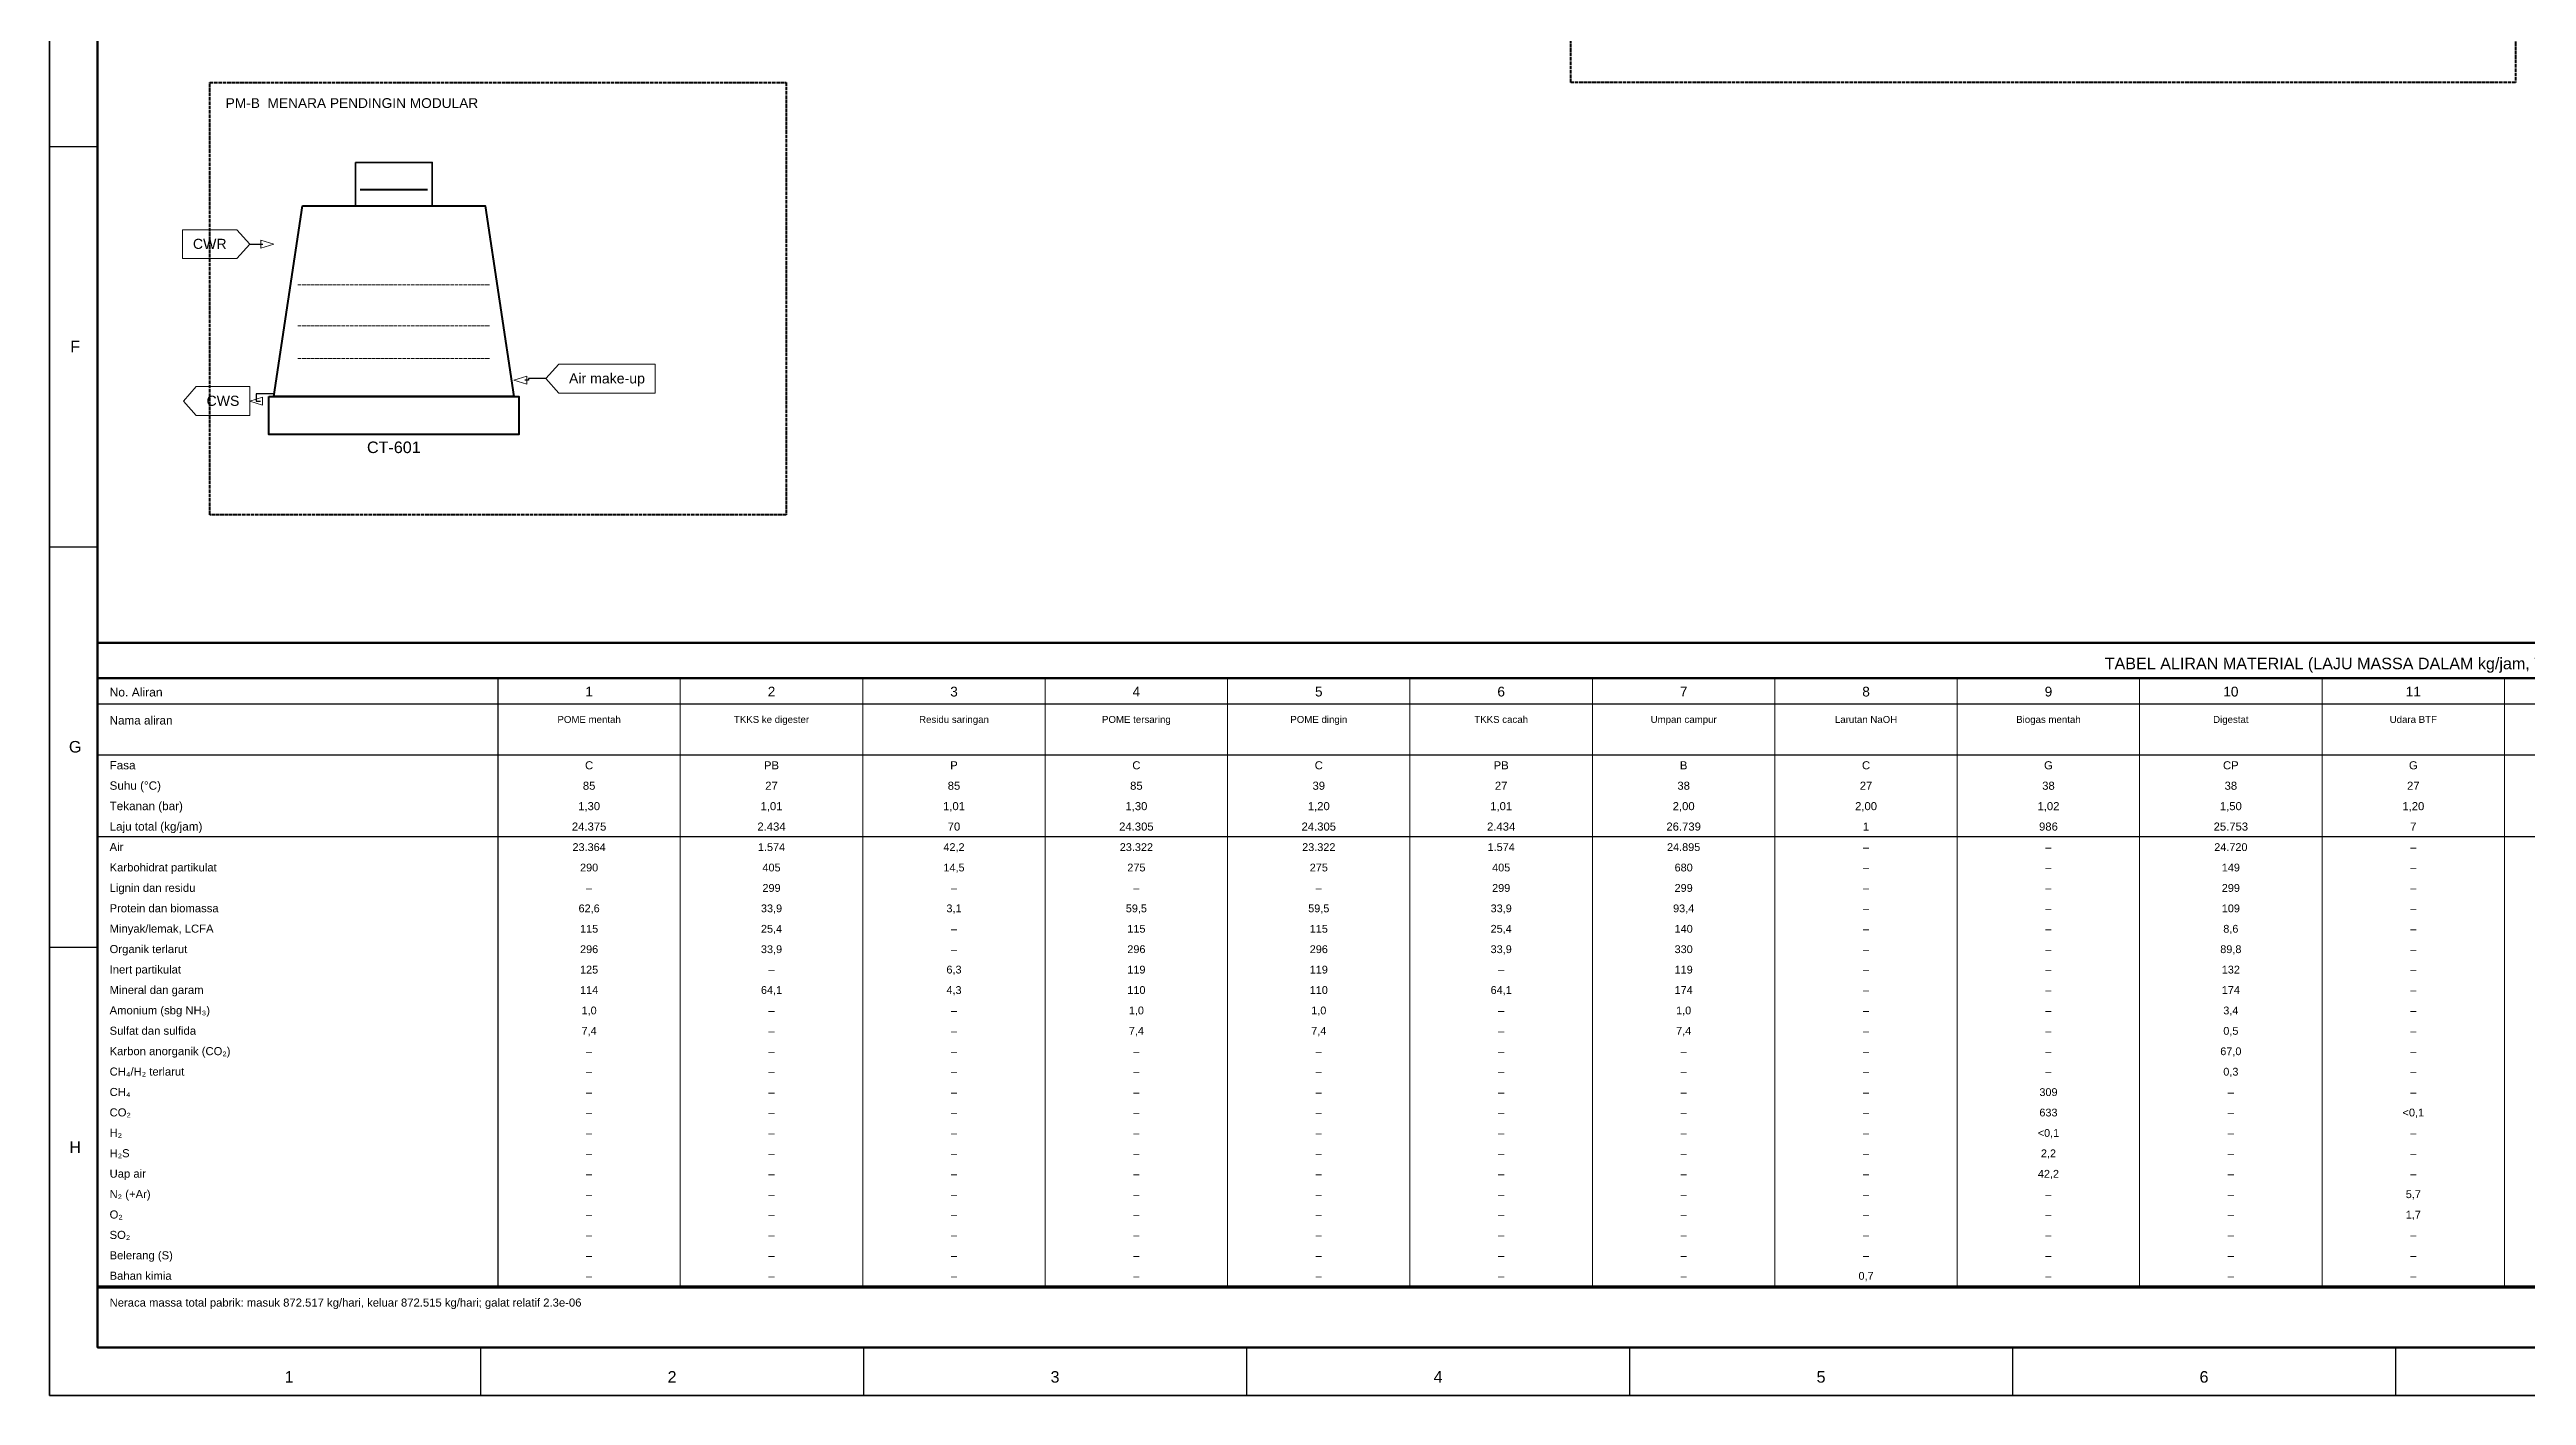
# Model space of a CAD drawing. Header units: millimetres. Extents: x 4 to 590, y 4 to 416.
# Drawn here: x 4 to 313.4, y 4 to 172.1 of the extents above; entities that cross this region are included whole.
import ezdxf
from ezdxf.enums import TextEntityAlignment as Align

# ---------------------------------------------------------------- set-up
doc = ezdxf.new("R2010")
doc.units = ezdxf.units.MM
doc.linetypes.add('DASHED', pattern=[1.524, 1.27, -0.254])
for name, color, linetype in [('PFD-BINGKAI', 7, 'Continuous'), ('PFD-PERALATAN', 7, 'Continuous'), ('PFD-TABEL', 7, 'Continuous'), ('PFD-TEKS', 7, 'Continuous'), ('PFD-UTILITAS', 8, 'Continuous')]:
    doc.layers.add(name, color=color, linetype=linetype)
doc.styles.add('PFD', font='arial.ttf')

msp = doc.modelspace()

# ---------------------------------------------------------------- linework, layer by layer
at = {"layer": 'PFD-BINGKAI', "linetype": 'Continuous', "lineweight": 35, "ltscale": 0.35}
msp.add_lwpolyline([(4, 416), (590, 416), (590, 4), (4, 4)], close=True, dxfattribs=at)
at = {"layer": 'PFD-BINGKAI', "linetype": 'Continuous', "lineweight": 70, "ltscale": 0.35}
msp.add_lwpolyline([(10, 410), (584, 410), (584, 10), (10, 10)], close=True, dxfattribs=at)
at = {"layer": 'PFD-BINGKAI', "linetype": 'DASHED', "lineweight": 40, "ltscale": 0.35}
for points in [[(194, 234), (312, 234), (312, 168), (194, 168)], [(24, 168), (96, 168), (96, 114), (24, 114)]]:
    msp.add_lwpolyline(points, close=True, dxfattribs=at)
at = {"layer": 'PFD-BINGKAI', "linetype": 'Continuous', "lineweight": 25, "ltscale": 0.35}
for points in [[(4, 160), (10, 160)], [(4, 110), (10, 110)], [(4, 60), (10, 60)], [(57.83, 10), (57.83, 4)], [(105.67, 10), (105.67, 4)], [(153.5, 10), (153.5, 4)], [(201.33, 10), (201.33, 4)], [(249.17, 10), (249.17, 4)], [(297, 10), (297, 4)]]:
    msp.add_lwpolyline(points, dxfattribs=at)
at = {"layer": 'PFD-PERALATAN', "linetype": 'Continuous', "lineweight": 35, "ltscale": 0.35}
msp.add_lwpolyline([(42.2, 158), (51.8, 158), (51.8, 152.56), (42.2, 152.56)], close=True, dxfattribs=at)
at = {"layer": 'PFD-PERALATAN', "linetype": 'Continuous', "lineweight": 40, "ltscale": 0.35}
for points in [[(35.6, 152.56), (58.4, 152.56), (62, 128.76), (32, 128.76)], [(31.4, 128.76), (62.6, 128.76), (62.6, 124), (31.4, 124)]]:
    msp.add_lwpolyline(points, close=True, dxfattribs=at)
msp.add_lwpolyline([(42.8, 154.6), (51.2, 154.6)], dxfattribs=at)
at = {"layer": 'PFD-PERALATAN', "linetype": 'DASHED', "lineweight": 13, "ltscale": 0.35}
for points in [[(35, 142.7), (59, 142.7)], [(35, 137.6), (59, 137.6)], [(35, 133.52), (59, 133.52)]]:
    msp.add_lwpolyline(points, dxfattribs=at)
at = {"layer": 'PFD-TABEL', "linetype": 'Continuous', "lineweight": 50, "ltscale": 0.35}
for points in [[(10, 98), (584, 98), (584, 17.5), (10, 17.5)], [(10, 98), (584, 98), (584, 93.6), (10, 93.6)]]:
    msp.add_lwpolyline(points, close=True, dxfattribs=at)
at = {"layer": 'PFD-TABEL', "linetype": 'Continuous', "lineweight": 30, "ltscale": 0.35}
for points in [[(60, 93.6), (60, 17.5)], [(10, 90.4), (584, 90.4)], [(10, 84), (584, 84)], [(10, 73.8), (584, 73.8)], [(10, 17.7), (584, 17.7)]]:
    msp.add_lwpolyline(points, dxfattribs=at)
at = {"layer": 'PFD-TABEL', "linetype": 'Continuous', "lineweight": 13, "ltscale": 0.35}
for points in [[(82.78, 93.6), (82.78, 17.5)], [(105.57, 93.6), (105.57, 17.5)], [(128.35, 93.6), (128.35, 17.5)], [(151.13, 93.6), (151.13, 17.5)], [(173.91, 93.6), (173.91, 17.5)], [(196.7, 93.6), (196.7, 17.5)], [(219.48, 93.6), (219.48, 17.5)], [(242.26, 93.6), (242.26, 17.5)], [(265.04, 93.6), (265.04, 17.5)], [(287.83, 93.6), (287.83, 17.5)], [(310.61, 93.6), (310.61, 17.5)]]:
    msp.add_lwpolyline(points, dxfattribs=at)
at = {"layer": 'PFD-TEKS', "linetype": 'Continuous', "lineweight": 20, "ltscale": 0.35, "true_color": 0x505050}
for points in [[(20.62, 149.6), (27.4, 149.6), (29, 147.8), (27.4, 146), (20.62, 146)], [(29, 130), (22.32, 130), (20.72, 128.2), (22.32, 126.4), (29, 126.4)], [(79.63, 132.8), (67.6, 132.8), (66, 131), (67.6, 129.2), (79.63, 129.2)]]:
    msp.add_lwpolyline(points, close=True, dxfattribs=at)
at = {"layer": 'PFD-UTILITAS', "linetype": 'Continuous', "lineweight": 25, "ltscale": 0.35, "true_color": 0x505050}
for points in [[(29, 147.8), (30.64, 147.8)], [(66, 131), (63.8, 131), (63.8, 130.8), (63.36, 130.8)], [(32, 129.1), (29.8, 129.1), (29.8, 128.2), (30.36, 128.2)]]:
    msp.add_lwpolyline(points, dxfattribs=at)
at = {"layer": 'PFD-UTILITAS', "linetype": 'Continuous', "lineweight": 5, "ltscale": 0.35, "true_color": 0x505050}
for points in [[(32, 147.8), (30.4, 147.3), (30.4, 148.3)], [(62, 130.8), (63.6, 131.3), (63.6, 130.3)], [(29, 128.2), (30.6, 128.7), (30.6, 127.7)]]:
    msp.add_lwpolyline(points, close=True, dxfattribs=at)

# ---------------------------------------------------------------- texts
at = {"layer": 'PFD-BINGKAI', "style": 'PFD'}
for s, p in [('F', (7.2, 134.3)), ('G', (7.2, 84.3)), ('H', (7.2, 34.3)), ('1', (33.92, 5.6)), ('2', (81.75, 5.6)), ('3', (129.58, 5.6)), ('4', (177.42, 5.6)), ('5', (225.25, 5.6)), ('6', (273.08, 5.6))]:
    msp.add_text(s, height=1.44, dxfattribs=at).set_placement(p, align=Align.CENTER)
at = {"layer": 'PFD-TABEL', "style": 'PFD'}
for s, height, p in [('TABEL ALIRAN MATERIAL (LAJU MASSA DALAM kg/jam, TITIK RANCANGAN)', 1.44, (297, 94.7)), ('1', 1.22, (71.39, 91.3)), ('2', 1.22, (94.17, 91.3)), ('3', 1.22, (116.96, 91.3)), ('4', 1.22, (139.74, 91.3)), ('5', 1.22, (162.52, 91.3)), ('6', 1.22, (185.3, 91.3)), ('7', 1.22, (208.09, 91.3)), ('8', 1.22, (230.87, 91.3)), ('9', 1.22, (253.65, 91.3)), ('10', 1.224, (276.43, 91.3)), ('11', 1.224, (299.22, 91.3)), ('POME mentah', 0.864, (71.39, 88)), ('TKKS ke digester', 0.864, (94.17, 88)), ('Residu saringan', 0.864, (116.96, 88)), ('POME tersaring', 0.864, (139.74, 88)), ('POME dingin', 0.864, (162.52, 88)), ('TKKS cacah', 0.864, (185.3, 88)), ('Umpan campur', 0.864, (208.09, 88)), ('Larutan NaOH', 0.864, (230.87, 88)), ('Biogas mentah', 0.864, (253.65, 88)), ('Digestat', 0.864, (276.43, 88)), ('Udara BTF', 0.864, (299.22, 88)), ('85', 1.008, (71.39, 79.65)), ('C', 1.01, (71.39, 82.2)), ('PB', 1.008, (94.17, 82.2)), ('27', 1.008, (94.17, 79.65)), ('85', 1.008, (116.96, 79.65)), ('P', 1.01, (116.96, 82.2)), ('85', 1.008, (139.74, 79.65)), ('C', 1.01, (139.74, 82.2)), ('39', 1.008, (162.52, 79.65)), ('C', 1.01, (162.52, 82.2)), ('PB', 1.008, (185.3, 82.2)), ('27', 1.008, (185.3, 79.65)), ('38', 1.008, (208.09, 79.65)), ('B', 1.01, (208.09, 82.2)), ('27', 1.008, (230.87, 79.65)), ('C', 1.01, (230.87, 82.2)), ('38', 1.008, (253.65, 79.65)), ('G', 1.01, (253.65, 82.2)), ('CP', 1.008, (276.43, 82.2)), ('38', 1.008, (276.43, 79.65)), ('27', 1.008, (299.22, 79.65)), ('G', 1.01, (299.22, 82.2)), ('1,30', 1.008, (71.39, 77.1)), ('1,01', 1.008, (94.17, 77.1)), ('1,01', 1.008, (116.96, 77.1)), ('1,30', 1.008, (139.74, 77.1)), ('1,20', 1.008, (162.52, 77.1)), ('1,01', 1.008, (185.3, 77.1)), ('2,00', 1.008, (208.09, 77.1)), ('2,00', 1.008, (230.87, 77.1)), ('1,02', 1.008, (253.65, 77.1)), ('1,50', 1.008, (276.43, 77.1)), ('1,20', 1.008, (299.22, 77.1)), ('24.375', 1.008, (71.39, 74.55)), ('2.434', 1.008, (94.17, 74.55)), ('70', 1.008, (116.96, 74.55)), ('24.305', 1.008, (139.74, 74.55)), ('24.305', 1.008, (162.52, 74.55)), ('2.434', 1.008, (185.3, 74.55)), ('26.739', 1.008, (208.09, 74.55)), ('1', 1.01, (230.87, 74.55)), ('986', 1.008, (253.65, 74.55)), ('25.753', 1.008, (276.43, 74.55)), ('7', 1.01, (299.22, 74.55)), ('23.364', 0.972, (71.39, 72)), ('1.574', 0.972, (94.17, 72)), ('42,2', 0.972, (116.96, 72)), ('23.322', 0.972, (139.74, 72)), ('23.322', 0.972, (162.52, 72)), ('1.574', 0.972, (185.3, 72)), ('24.895', 0.972, (208.09, 72)), ('–', 0.972, (230.87, 72)), ('–', 0.972, (253.65, 72)), ('24.720', 0.972, (276.43, 72)), ('–', 0.972, (299.22, 72)), ('290', 0.972, (71.39, 69.45)), ('405', 0.972, (94.17, 69.45)), ('14,5', 0.972, (116.96, 69.45)), ('275', 0.972, (139.74, 69.45)), ('275', 0.972, (162.52, 69.45)), ('405', 0.972, (185.3, 69.45)), ('680', 0.972, (208.09, 69.45)), ('–', 0.972, (230.87, 69.45)), ('–', 0.972, (253.65, 69.45)), ('149', 0.972, (276.43, 69.45)), ('–', 0.972, (299.22, 69.45)), ('62,6', 0.972, (71.39, 64.35)), ('–', 0.972, (71.39, 66.9)), ('33,9', 0.972, (94.17, 64.35)), ('299', 0.972, (94.17, 66.9)), ('3,1', 0.972, (116.96, 64.35)), ('–', 0.972, (116.96, 66.9)), ('59,5', 0.972, (139.74, 64.35)), ('–', 0.972, (139.74, 66.9)), ('59,5', 0.972, (162.52, 64.35)), ('–', 0.972, (162.52, 66.9)), ('33,9', 0.972, (185.3, 64.35)), ('299', 0.972, (185.3, 66.9)), ('93,4', 0.972, (208.09, 64.35)), ('299', 0.972, (208.09, 66.9)), ('–', 0.972, (230.87, 66.9)), ('–', 0.972, (253.65, 66.9)), ('299', 0.972, (276.43, 66.9)), ('109', 0.972, (276.43, 64.35)), ('–', 0.972, (299.22, 66.9)), ('115', 0.972, (71.39, 61.8)), ('25,4', 0.972, (94.17, 61.8)), ('–', 0.972, (116.96, 61.8)), ('115', 0.972, (139.74, 61.8)), ('115', 0.972, (162.52, 61.8)), ('25,4', 0.972, (185.3, 61.8)), ('140', 0.972, (208.09, 61.8)), ('–', 0.972, (230.87, 64.35)), ('–', 0.972, (230.87, 61.8)), ('–', 0.972, (253.65, 64.35)), ('–', 0.972, (253.65, 61.8)), ('8,6', 0.972, (276.43, 61.8)), ('–', 0.972, (299.22, 64.35)), ('–', 0.972, (299.22, 61.8)), ('296', 0.972, (71.39, 59.25)), ('33,9', 0.972, (94.17, 59.25)), ('–', 0.972, (116.96, 59.25)), ('296', 0.972, (139.74, 59.25)), ('296', 0.972, (162.52, 59.25)), ('33,9', 0.972, (185.3, 59.25)), ('330', 0.972, (208.09, 59.25)), ('–', 0.972, (230.87, 59.25)), ('–', 0.972, (253.65, 59.25)), ('89,8', 0.972, (276.43, 59.25)), ('–', 0.972, (299.22, 59.25)), ('125', 0.972, (71.39, 56.7)), ('–', 0.972, (94.17, 56.7)), ('6,3', 0.972, (116.96, 56.7)), ('119', 0.972, (139.74, 56.7)), ('119', 0.972, (162.52, 56.7)), ('–', 0.972, (185.3, 56.7)), ('119', 0.972, (208.09, 56.7)), ('–', 0.972, (230.87, 56.7)), ('–', 0.972, (253.65, 56.7)), ('132', 0.972, (276.43, 56.7)), ('–', 0.972, (299.22, 56.7)), ('114', 0.972, (71.39, 54.15)), ('64,1', 0.972, (94.17, 54.15)), ('4,3', 0.972, (116.96, 54.15)), ('110', 0.972, (139.74, 54.15)), ('110', 0.972, (162.52, 54.15)), ('64,1', 0.972, (185.3, 54.15)), ('174', 0.972, (208.09, 54.15)), ('–', 0.972, (230.87, 54.15)), ('–', 0.972, (253.65, 54.15)), ('174', 0.972, (276.43, 54.15)), ('–', 0.972, (299.22, 54.15)), ('7,4', 0.972, (71.39, 49.05)), ('1,0', 0.972, (71.39, 51.6)), ('–', 0.972, (94.17, 51.6)), ('–', 0.972, (116.96, 51.6)), ('7,4', 0.972, (139.74, 49.05)), ('1,0', 0.972, (139.74, 51.6)), ('7,4', 0.972, (162.52, 49.05)), ('1,0', 0.972, (162.52, 51.6)), ('–', 0.972, (185.3, 51.6)), ('7,4', 0.972, (208.09, 49.05)), ('1,0', 0.972, (208.09, 51.6)), ('–', 0.972, (230.87, 51.6)), ('–', 0.972, (253.65, 51.6)), ('3,4', 0.972, (276.43, 51.6)), ('0,5', 0.972, (276.43, 49.05)), ('–', 0.972, (299.22, 51.6)), ('–', 0.972, (71.39, 46.5)), ('–', 0.972, (94.17, 49.05)), ('–', 0.972, (94.17, 46.5)), ('–', 0.972, (116.96, 49.05)), ('–', 0.972, (116.96, 46.5)), ('–', 0.972, (139.74, 46.5)), ('–', 0.972, (162.52, 46.5)), ('–', 0.972, (185.3, 49.05)), ('–', 0.972, (185.3, 46.5)), ('–', 0.972, (208.09, 46.5)), ('–', 0.972, (230.87, 49.05)), ('–', 0.972, (230.87, 46.5)), ('–', 0.972, (253.65, 49.05)), ('–', 0.972, (253.65, 46.5)), ('67,0', 0.972, (276.43, 46.5)), ('–', 0.972, (299.22, 49.05)), ('–', 0.972, (299.22, 46.5)), ('–', 0.972, (71.39, 43.95)), ('–', 0.972, (94.17, 43.95)), ('–', 0.972, (116.96, 43.95)), ('–', 0.972, (139.74, 43.95)), ('–', 0.972, (162.52, 43.95)), ('–', 0.972, (185.3, 43.95)), ('–', 0.972, (208.09, 43.95)), ('–', 0.972, (230.87, 43.95)), ('–', 0.972, (253.65, 43.95)), ('0,3', 0.972, (276.43, 43.95)), ('–', 0.972, (299.22, 43.95)), ('–', 0.972, (71.39, 41.4)), ('–', 0.972, (94.17, 41.4)), ('–', 0.972, (116.96, 41.4)), ('–', 0.972, (139.74, 41.4)), ('–', 0.972, (162.52, 41.4)), ('–', 0.972, (185.3, 41.4)), ('–', 0.972, (208.09, 41.4)), ('–', 0.972, (230.87, 41.4)), ('309', 0.972, (253.65, 41.4)), ('–', 0.972, (276.43, 41.4)), ('–', 0.972, (299.22, 41.4)), ('–', 0.972, (71.39, 38.85)), ('–', 0.972, (94.17, 38.85)), ('–', 0.972, (116.96, 38.85)), ('–', 0.972, (139.74, 38.85)), ('–', 0.972, (162.52, 38.85)), ('–', 0.972, (185.3, 38.85)), ('–', 0.972, (208.09, 38.85)), ('–', 0.972, (230.87, 38.85)), ('<0,1', 0.972, (253.65, 36.3)), ('633', 0.972, (253.65, 38.85)), ('–', 0.972, (276.43, 38.85)), ('<0,1', 0.972, (299.22, 38.85)), ('–', 0.972, (71.39, 36.3)), ('–', 0.972, (71.39, 33.75)), ('–', 0.972, (94.17, 36.3)), ('–', 0.972, (94.17, 33.75)), ('–', 0.972, (116.96, 36.3)), ('–', 0.972, (116.96, 33.75)), ('–', 0.972, (139.74, 36.3)), ('–', 0.972, (139.74, 33.75)), ('–', 0.972, (162.52, 36.3)), ('–', 0.972, (162.52, 33.75)), ('–', 0.972, (185.3, 36.3)), ('–', 0.972, (185.3, 33.75)), ('–', 0.972, (208.09, 36.3)), ('–', 0.972, (208.09, 33.75)), ('–', 0.972, (230.87, 36.3)), ('–', 0.972, (230.87, 33.75)), ('2,2', 0.972, (253.65, 33.75)), ('–', 0.972, (276.43, 36.3)), ('–', 0.972, (276.43, 33.75)), ('–', 0.972, (299.22, 36.3)), ('–', 0.972, (299.22, 33.75)), ('–', 0.972, (71.39, 31.2)), ('–', 0.972, (94.17, 31.2)), ('–', 0.972, (116.96, 31.2)), ('–', 0.972, (139.74, 31.2)), ('–', 0.972, (162.52, 31.2)), ('–', 0.972, (185.3, 31.2)), ('–', 0.972, (208.09, 31.2)), ('–', 0.972, (230.87, 31.2)), ('42,2', 0.972, (253.65, 31.2)), ('–', 0.972, (276.43, 31.2)), ('–', 0.972, (299.22, 31.2)), ('–', 0.972, (71.39, 28.65)), ('–', 0.972, (94.17, 28.65)), ('–', 0.972, (116.96, 28.65)), ('–', 0.972, (139.74, 28.65)), ('–', 0.972, (162.52, 28.65)), ('–', 0.972, (185.3, 28.65)), ('–', 0.972, (208.09, 28.65)), ('–', 0.972, (230.87, 28.65)), ('–', 0.972, (253.65, 28.65)), ('–', 0.972, (276.43, 28.65)), ('5,7', 0.972, (299.22, 28.65)), ('–', 0.972, (71.39, 26.1)), ('–', 0.972, (94.17, 26.1)), ('–', 0.972, (116.96, 26.1)), ('–', 0.972, (139.74, 26.1)), ('–', 0.972, (162.52, 26.1)), ('–', 0.972, (185.3, 26.1)), ('–', 0.972, (208.09, 26.1)), ('–', 0.972, (230.87, 26.1)), ('–', 0.972, (253.65, 26.1)), ('–', 0.972, (276.43, 26.1)), ('1,7', 0.972, (299.22, 26.1)), ('–', 0.972, (71.39, 23.55)), ('–', 0.972, (94.17, 23.55)), ('–', 0.972, (116.96, 23.55)), ('–', 0.972, (139.74, 23.55)), ('–', 0.972, (162.52, 23.55)), ('–', 0.972, (185.3, 23.55)), ('–', 0.972, (208.09, 23.55)), ('–', 0.972, (230.87, 23.55)), ('–', 0.972, (253.65, 23.55)), ('–', 0.972, (276.43, 23.55)), ('–', 0.972, (299.22, 23.55)), ('–', 0.972, (71.39, 21)), ('–', 0.972, (71.39, 18.45)), ('–', 0.972, (94.17, 21)), ('–', 0.972, (94.17, 18.45)), ('–', 0.972, (116.96, 21)), ('–', 0.972, (116.96, 18.45)), ('–', 0.972, (139.74, 21)), ('–', 0.972, (139.74, 18.45)), ('–', 0.972, (162.52, 21)), ('–', 0.972, (162.52, 18.45)), ('–', 0.972, (185.3, 21)), ('–', 0.972, (185.3, 18.45)), ('–', 0.972, (208.09, 21)), ('–', 0.972, (208.09, 18.45)), ('0,7', 0.972, (230.87, 18.45)), ('–', 0.972, (230.87, 21)), ('–', 0.972, (253.65, 21)), ('–', 0.972, (253.65, 18.45)), ('–', 0.972, (276.43, 21)), ('–', 0.972, (276.43, 18.45)), ('–', 0.972, (299.22, 21)), ('–', 0.972, (299.22, 18.45))]:
    msp.add_text(s, height=height, dxfattribs=at).set_placement(p, align=Align.CENTER)
for s, height, p in [('No. Aliran', 1.08, (11.5, 91.3)), ('Nama aliran', 1.044, (11.5, 87.8)), ('Suhu (°C)', 1.044, (11.5, 79.65)), ('Fasa', 1.044, (11.5, 82.2)), ('Tekanan (bar)', 1.044, (11.5, 77.1)), ('Laju total (kg/jam)', 1.044, (11.5, 74.55)), ('Air', 1.008, (11.5, 72)), ('Karbohidrat partikulat', 1.008, (11.5, 69.45)), ('Lignin dan residu', 1.008, (11.5, 66.9)), ('Protein dan biomassa', 1.008, (11.5, 64.35)), ('Minyak/lemak, LCFA', 1.008, (11.5, 61.8)), ('Organik terlarut', 1.008, (11.5, 59.25)), ('Inert partikulat', 1.008, (11.5, 56.7)), ('Amonium (sbg NH₃)', 1.008, (11.5, 51.6)), ('Mineral dan garam', 1.008, (11.5, 54.15)), ('Sulfat dan sulfida', 1.008, (11.5, 49.05)), ('Karbon anorganik (CO₂)', 1.008, (11.5, 46.5)), ('CH₄/H₂ terlarut', 1.008, (11.5, 43.95)), ('CH₄', 1.008, (11.5, 41.4)), ('CO₂', 1.008, (11.5, 38.85)), ('H₂', 1.008, (11.5, 36.3)), ('H₂S', 1.008, (11.5, 33.75)), ('Uap air', 1.008, (11.5, 31.2)), ('N₂ (+Ar)', 1.008, (11.5, 28.65)), ('O₂', 1.008, (11.5, 26.1)), ('SO₂', 1.008, (11.5, 23.55)), ('Belerang (S)', 1.008, (11.5, 21)), ('Bahan kimia', 1.008, (11.5, 18.45)), ('Neraca massa total pabrik: masuk 872.517 kg/hari, keluar 872.515 kg/hari; galat relatif 2.3e-06', 1.008, (11.5, 15.1))]:
    msp.add_text(s, height=height, dxfattribs=at).set_placement(p)
at = {"layer": 'PFD-TEKS', "style": 'PFD'}
msp.add_text('PM-B  MENARA PENDINGIN MODULAR', height=1.224, dxfattribs=at).set_placement((26, 164.8))
at = {"layer": 'PFD-TEKS', "true_color": 0x505050, "style": 'PFD'}
for s, p in [('CWR', (24.01, 147.2)), ('Air make-up', (73.62, 130.4)), ('CWS', (25.66, 127.6))]:
    msp.add_text(s, height=1.26, dxfattribs=at).set_placement(p, align=Align.CENTER)
at = {"layer": 'PFD-TEKS', "style": 'PFD'}
msp.add_text('CT-601', height=1.44, dxfattribs=at).set_placement((47, 121.7), align=Align.CENTER)

doc.saveas('drawing.dxf')
